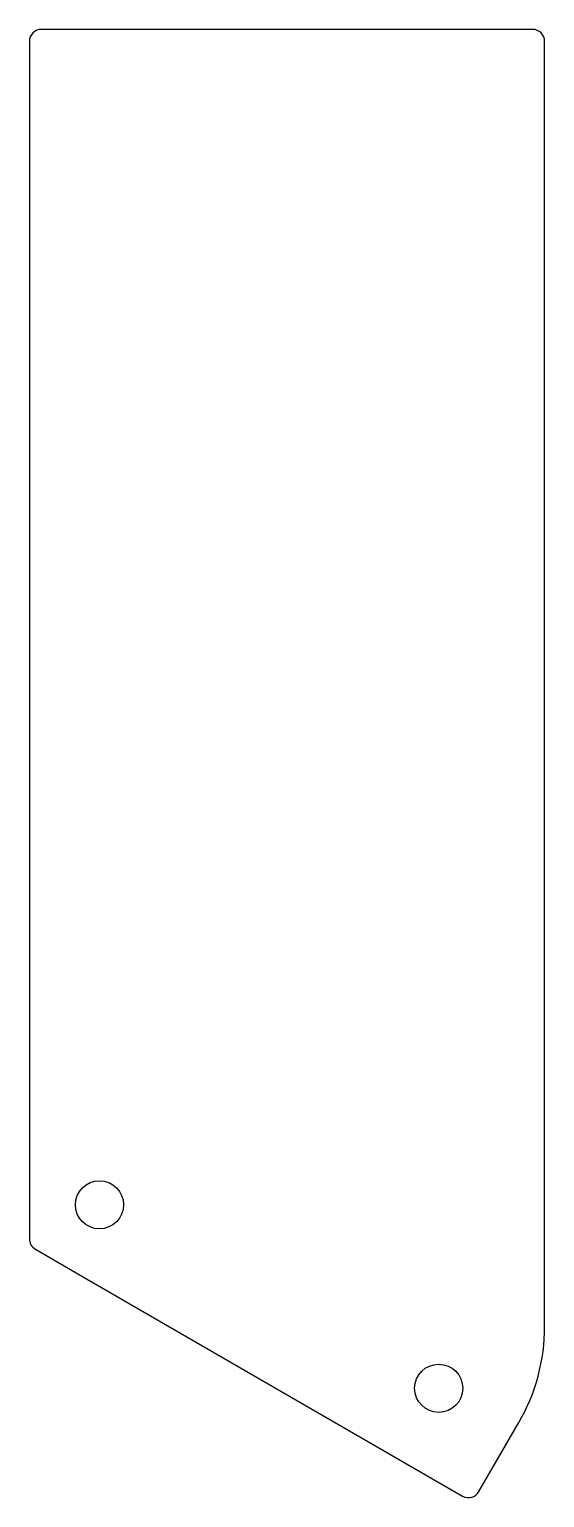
# Model space of a CAD drawing. Header units: millimetres. Extents: x 47.1 to 68.5, y -43.4 to 17.6.
import ezdxf

# ---------------------------------------------------------------- set-up
doc = ezdxf.new("R2010")
doc.units = ezdxf.units.MM
doc.layers.get('0').update_dxf_attribs({"linetype": 'CONTINUOUS'})

msp = doc.modelspace()

# ---------------------------------------------------------------- linework, layer by layer
msp.add_line((47.625, 17.575), (47.625, 17.575))
msp.add_lwpolyline([(49.499, -34.309), (65.131, -43.334, 0.414214), (65.814, -43.151), (67.471, -40.281, 0.131652), (68.543, -36.281), (68.543, 17.073, 0.414182), (68.043, 17.573), (47.625, 17.575, 0.414245), (47.125, 17.075), (47.125, -32.649, 0.267949), (47.375, -33.082)], format="xyb", close=True)
for centre in [(50.04, -31.24), (64.14, -38.86)]:
    msp.add_circle(centre, 1)

doc.saveas('drawing.dxf')
